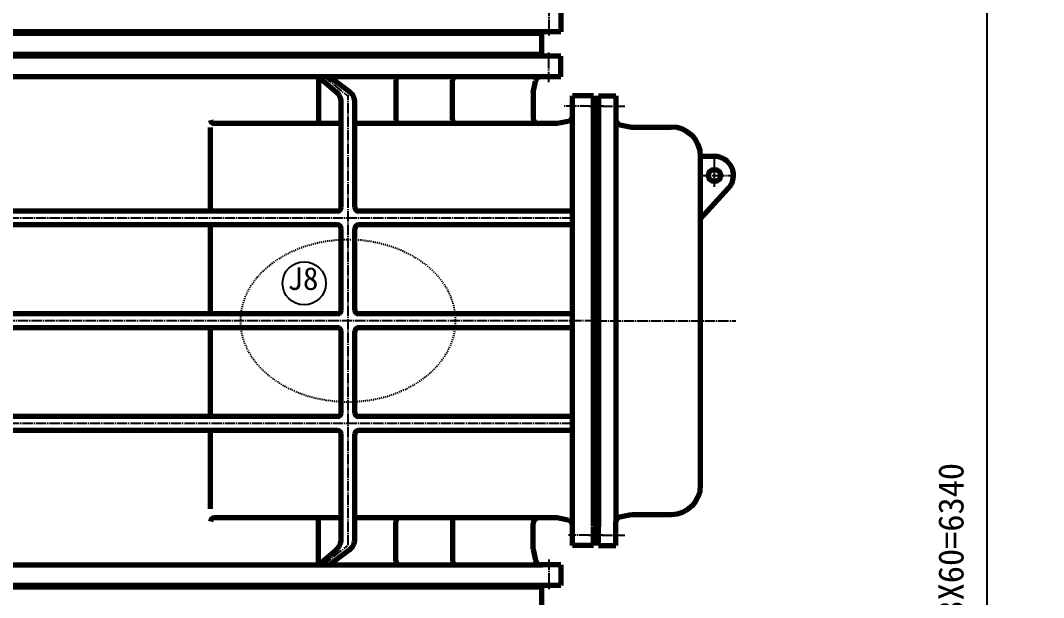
# Model space of a CAD drawing. Header units: millimetres. Extents: x -12040 to 11740, y -16820 to 16820.
# Drawn here: x -5092 to -2135, y -9848 to -8180 of the extents above; entities that cross this region are included whole.
import ezdxf

# ---------------------------------------------------------------- set-up
doc = ezdxf.new("R2010")
doc.units = ezdxf.units.MM
doc.linetypes.add('EB_DASH', pattern=[6, 3, -3])
doc.linetypes.add('EB_DASHDOT', pattern=[39, 30, -3, 3, -3])
for name, color, linetype, lineweight in [('CAXA0', 7, 'Continuous', 70), ('CAXA1', 1, 'EB_DASHDOT', 25), ('CAXA3', 7, 'Continuous', 25), ('CAXA4', 3, 'Continuous', 25)]:
    doc.layers.add(name, color=color, linetype=linetype, lineweight=lineweight)
doc.styles.add('UserTxtStyle1', font='SIMFANG.TTF')
doc.styles.add('UserTxtStyle2', font='SIMFANG.TTF')
doc.styles.add('标准', font='SIMFANG.TTF')
doc.dimstyles.new('标准', dxfattribs={"dimscale": 20, "dimtxt": 3.5, "dimasz": 4, "dimexe": 2, "dimexo": 0, "dimtad": 1, "dimdsep": 46, "dimtxsty": '标准', "dimcen": 0, "dimdle": 6, "dimaunit": 1, "dimazin": 2, "dimtfac": 1, "dimtdec": 3, "dimtmove": 0, "dimatfit": 3, "dimfxl": 0, "dimtolj": 1, "dimtzin": 0, "dimarcsym": 0})

# ---------------------------------------------------------------- blocks, each defined once
blk = doc.blocks.new('CAXBLOCK33', base_point=(-3426.2, -9047.6))
at = {"layer": 'CAXA0'}
for p, q in [((-3421.2, -8397.6), (-3371.2, -8397.6)), ((-3421.2, -8397.6), (-3421.2, -9642.6)), ((-3371.2, -8397.6), (-3371.2, -9628.9)), ((-3426.2, -8457.6), (-3421.2, -8452.6)), ((-3426.2, -9637.6), (-3426.2, -8457.6)), ((-3359.2, -8481), (-3326.2, -8487.6)), ((-3326.2, -8487.6), (-3211.2, -8487.6)), ((-3126.2, -9522.6), (-3126.2, -8572.6)), ((-3086.2, -8572.6), (-3126.2, -8572.6)), ((-3126.2, -8752.6), (-3045.7, -8664.8)), ((-3359.2, -9614.2), (-3326.2, -9607.6)), ((-3326.2, -9607.6), (-3211.2, -9607.6)), ((-3426.2, -9637.6), (-3421.2, -9642.6)), ((-3371.2, -9697.6), (-3371.2, -9628.9)), ((-3421.2, -9697.6), (-3421.2, -9642.6)), ((-3421.2, -9697.6), (-3371.2, -9697.6))]:
    blk.add_line(p, q, dxfattribs=at)
at = {"layer": 'CAXA0', "linetype": 'EB_DASHDOT', "lineweight": 25}
for p, q in [((-3449.4, -8427.6), (-3345.5, -8427.6)), ((-3126.2, -8627.6), (-3035.5, -8627.6)), ((-3449.4, -9667.6), (-3345.5, -9667.6))]:
    blk.add_line(p, q, dxfattribs=at)
at = {"layer": 'CAXA0'}
blk.add_circle((-3086.2, -8627.6), 17.5, dxfattribs=at)
for centre, radius, start, end in [((-3356.2, -8466.3), 15, 180, 258.6901), ((-3211.2, -8572.6), 85, 0, 90), ((-3086.2, -8627.6), 55, 317.4797, 90), ((-3211.2, -9522.6), 85, 270, 360), ((-3356.2, -9628.9), 15, 101.3099, 180)]:
    blk.add_arc(centre, radius, start, end, dxfattribs=at)
at = {"layer": 'CAXA1', "linetype": 'EB_DASHDOT', "lineweight": 25}
blk.add_line((-3426.2, -9047.6), (-3024, -9047.6), dxfattribs=at)
at = {"layer": 'CAXA3', "linetype": 'Continuous', "lineweight": 25}
blk.add_line((-3086.2, -8660.3), (-3086.2, -8572.6), dxfattribs=at)
blk = doc.blocks.new('CAXBLOCK34', base_point=(-5155.2, -9817.6))
at = {"layer": 'CAXA0'}
for p, q in [((-3585.2, -8277.6), (-6725.2, -8277.6)), ((-3580, -8282.6), (-6726.3, -8282.6)), ((-3530.2, -8282.6), (-3580.2, -8282.6)), ((-3530.2, -8342.6), (-3530.2, -8282.6)), ((-3588.1, -8342.6), (-6729.8, -8342.6)), ((-4230.6, -8342.6), (-4230.6, -8477.6)), ((-4230.6, -8342.6), (-4179.5, -8385.6)), ((-4198.9, -8342.6), (-4141.3, -8385.6)), ((-4006.9, -8352.6), (-4006.9, -8467.6)), ((-3843.2, -8467.6), (-3843.2, -8352.6)), ((-3610.2, -8387.6), (-3603.8, -8355.5)), ((-3530.2, -8342.6), (-3588.1, -8342.6)), ((-3610.2, -8387.6), (-3610.2, -8461.6)), ((-4165.2, -8720.6), (-4165.2, -8416.3)), ((-4125.2, -8720.6), (-4125.2, -8417.7)), ((-3436.2, -8397.6), (-3496.2, -8397.6)), ((-3496.2, -9639.7), (-3496.2, -8397.6)), ((-3436.2, -9640.1), (-3436.2, -8397.6)), ((-3431.2, -8457.6), (-3436.2, -8452.6)), ((-4165.7, -8477.6), (-4532.4, -8477.6)), ((-4144.7, -8477.6), (-4145.2, -8477.6)), ((-3594.2, -8477.6), (-4126.5, -8477.6)), ((-3541.2, -8477.6), (-3594.2, -8477.6)), ((-3509.1, -8471.2), (-3541.2, -8477.6)), ((-3431.2, -9637.6), (-3431.2, -8457.6)), ((-4542.4, -8730.6), (-4542.4, -8489.1)), ((-4175.2, -8730.6), (-6135.2, -8730.6)), ((-3496.2, -8730.6), (-4115.2, -8730.6)), ((-4175.2, -8770.6), (-6135.2, -8770.6)), ((-4542.4, -9027.6), (-4542.4, -8770.6)), ((-4165.2, -9017.6), (-4165.2, -8780.6)), ((-4125.2, -9017.6), (-4125.2, -8780.6)), ((-3496.2, -8770.6), (-4115.2, -8770.6)), ((-4175.2, -9027.6), (-5856.3, -9027.6)), ((-3496.2, -9027.6), (-4115.2, -9027.6)), ((-4175.2, -9067.6), (-5856.3, -9067.6)), ((-4542.4, -9324.6), (-4542.4, -9067.6)), ((-3496.2, -9067.6), (-4115.2, -9067.6)), ((-4165.2, -9314.6), (-4165.2, -9077.6)), ((-4125.2, -9314.6), (-4125.2, -9077.6)), ((-4175.2, -9324.6), (-6135.2, -9324.6)), ((-3496.2, -9324.6), (-4115.2, -9324.6)), ((-4175.2, -9364.6), (-6135.2, -9364.6)), ((-4542.4, -9591.6), (-4542.4, -9364.6)), ((-3496.2, -9364.6), (-4115.2, -9364.6)), ((-4165.2, -9679), (-4165.2, -9374.6)), ((-4125.2, -9677.6), (-4125.2, -9374.6)), ((-4165.2, -9617.6), (-4532.4, -9617.6)), ((-4230.6, -9752.6), (-4230.6, -9617.6)), ((-3594.2, -9617.6), (-4125.2, -9617.6)), ((-4006.9, -9742.6), (-4006.9, -9627.6)), ((-3843.2, -9617.6), (-3843.2, -9742.6)), ((-3610.2, -9707.6), (-3610.2, -9633.6)), ((-3541.2, -9617.6), (-3594.2, -9617.6)), ((-3541.2, -9617.6), (-3594.2, -9617.6)), ((-3509.1, -9624.1), (-3541.2, -9617.6)), ((-3431.2, -9637.6), (-3436.2, -9642.6)), ((-3496.2, -9697.6), (-3496.2, -9639.7)), ((-3436.2, -9697.6), (-3436.2, -9642.6)), ((-4230.6, -9752.6), (-4179.5, -9709.6)), ((-4198.9, -9752.6), (-4141.3, -9709.6)), ((-3610.2, -9707.6), (-3603.8, -9739.8)), ((-3436.2, -9697.6), (-3496.2, -9697.6)), ((-6780.2, -9752.6), (-3581.9, -9752.6)), ((-3530.2, -9752.6), (-3588.1, -9752.6)), ((-3530.2, -9752.6), (-3530.2, -9812.6)), ((-3580.2, -9812.6), (-6780.2, -9812.6)), ((-3530.2, -9812.6), (-3580.2, -9812.6)), ((-3585.2, -9817.6), (-6725.2, -9817.6)), ((-3585.2, -9817.6), (-6725.2, -9817.6))]:
    blk.add_line(p, q, dxfattribs=at)
at = {"layer": 'CAXA0', "linetype": 'EB_DASHDOT', "lineweight": 25}
for p, q in [((-3565.2, -8357.7), (-3565.2, -8272.2)), ((-4145.2, -9696.6), (-4145.2, -8395.6)), ((-3406.6, -8427.6), (-3523.1, -8427.6)), ((-3496.2, -8750.6), (-6879.2, -8750.6)), ((-3431.2, -9047.6), (-6879.2, -9047.6)), ((-3496.2, -9344.6), (-6879.2, -9344.6)), ((-3407.9, -9667.6), (-3508.1, -9667.6)), ((-3565.2, -9737.6), (-3565.2, -9823.1))]:
    blk.add_line(p, q, dxfattribs=at)
at = {"layer": 'CAXA0'}
for centre, radius, start, end in [((-3580.2, -8277.6), 5, 180, 270), ((-3996.9, -8352.6), 10, 90, 180), ((-3833.2, -8352.6), 10, 90, 180), ((-3588.1, -8358.6), 16, 90, 168.6901), ((-4205.2, -8416.3), 40, 0, 49.941), ((-4165.2, -8417.7), 40, 0, 53.258), ((-3512.2, -8455.5), 16, 281.3099, 360), ((-4532.4, -8467.6), 10, 180, 270), ((-3996.9, -8467.6), 10, 180, 270), ((-3833.2, -8467.6), 10, 180, 270), ((-3594.2, -8461.6), 16, 180, 270), ((-4175.2, -8720.6), 10, 270, 360), ((-4115.2, -8720.6), 10, 180, 270), ((-4175.2, -8780.6), 10, 0, 90), ((-4115.2, -8780.6), 10, 90, 180), ((-4175.2, -9017.6), 10, 270, 360), ((-4115.2, -9017.6), 10, 180, 270), ((-4175.2, -9077.6), 10, 0, 90), ((-4115.2, -9077.6), 10, 90, 180), ((-4175.2, -9314.6), 10, 270, 360), ((-4115.2, -9314.6), 10, 180, 270), ((-4175.2, -9374.6), 10, 0, 90), ((-4115.2, -9374.6), 10, 90, 180), ((-4532.4, -9627.6), 10, 90, 180), ((-3996.9, -9627.6), 10, 90, 180), ((-3594.2, -9633.6), 16, 90, 180), ((-3512.2, -9639.7), 16, 0, 78.6901), ((-4205.2, -9679), 40, 310.059, 360), ((-4165.2, -9677.6), 40, 306.742, 360), ((-3996.9, -9742.6), 10, 180, 270), ((-3833.2, -9742.6), 10, 180, 270), ((-3588.1, -9736.6), 16, 191.3099, 270), ((-3580.2, -9817.6), 5, 90, 180)]:
    blk.add_arc(centre, radius, start, end, dxfattribs=at)
at = {"layer": 'CAXA0', "linetype": 'EB_DASH', "lineweight": 25}
blk.add_ellipse((-4145.2, -9047.6), major_axis=(310, 0), ratio=0.758065, dxfattribs=at)
at = {"layer": 'CAXA1', "linetype": 'EB_DASHDOT', "lineweight": 25}
for p, q in [((-4217.7, -8340.8), (-4146.5, -8397.2)), ((-4217.7, -9754.5), (-4146.5, -9698.1))]:
    blk.add_line(p, q, dxfattribs=at)
blk = doc.blocks.new('CAXBLOCK36', base_point=(-5155.2, -8217.6))
at = {"layer": 'CAXA0', "linetype": 'EB_DASHDOT', "lineweight": 25}
blk.add_line((-3565.2, -8137.6), (-3565.2, -8223.1), dxfattribs=at)
at = {"layer": 'CAXA0'}
for p, q in [((-3530.2, -8152.6), (-3530.2, -8212.6)), ((-3580.2, -8212.6), (-6780.2, -8212.6)), ((-3585.2, -8217.6), (-6725.2, -8217.6)), ((-3585.2, -8217.6), (-6725.2, -8217.6)), ((-3530.2, -8212.6), (-3580.2, -8212.6))]:
    blk.add_line(p, q, dxfattribs=at)
blk.add_arc((-3580.2, -8217.6), 5, 90, 180, dxfattribs=at)
blk = doc.blocks.new('*CAXBLOCK162163')
at = {"layer": 'CAXA4', "linetype": 'Continuous', "lineweight": 25}
for points in [[(-2299.4, -6677.6), (-2309.4, -6757.6), (-2289.4, -6757.6)], [(-2299.4, -13017.6), (-2309.4, -12937.6), (-2289.4, -12937.6)]]:
    blk.add_hatch(color=0, dxfattribs=at).paths.add_polyline_path(points, flags=0)
at = {"layer": 'CAXA4', "color": 0, "linetype": 'Continuous', "lineweight": 25}
for p, q in [((-3585.2, -6677.6), (-2259.4, -6677.6)), ((-2299.4, -6677.6), (-2299.4, -13017.6)), ((-3585.2, -13017.6), (-2259.4, -13017.6))]:
    blk.add_line(p, q, dxfattribs=at)
at = {"layer": 'CAXA4', "color": 0, "linetype": 'Continuous', "lineweight": 25, "insert": (-2439.4, -10253.1), "char_height": 72.993, "attachment_point": 1, "rotation": 90, "style": 'UserTxtStyle2'}
blk.add_mtext('\\fFangSong_GB2312|b0|i0|p34;4X1540+3X60=6340', dxfattribs=at)
blk = doc.blocks.new('*CAXBLOCK197198')
at = {"layer": 'CAXA4', "linetype": 'Continuous', "lineweight": 25}
for points in [[(-1257, 1042.4), (-1267, 962.4), (-1247, 962.4)], [(-1257, -14137.6), (-1267, -14057.6), (-1247, -14057.6)]]:
    blk.add_hatch(color=0, dxfattribs=at).paths.add_polyline_path(points, flags=0)
at = {"layer": 'CAXA4', "color": 0, "linetype": 'Continuous', "lineweight": 25}
for p, q in [((-3245.2, 1042.4), (-1217, 1042.4)), ((-1257, 1042.4), (-1257, -14137.6)), ((-3425.2, -14137.6), (-1217, -14137.6))]:
    blk.add_line(p, q, dxfattribs=at)
at = {"layer": 'CAXA4', "color": 0, "linetype": 'Continuous', "lineweight": 25, "insert": (-1397, -6674.1), "char_height": 72.993, "attachment_point": 1, "rotation": 90, "style": 'UserTxtStyle2'}
blk.add_mtext('\\fFangSong_GB2312|b0|i0|p34;15180', dxfattribs=at)
blk = doc.blocks.new('*CAXBLOCK265266')
at = {"layer": 'CAXA4', "linetype": 'Continuous', "lineweight": 25}
for points in [[(-693.2, 15782.4), (-703.2, 15702.4), (-683.2, 15702.4)], [(-693.2, -14137.6), (-703.2, -14057.6), (-683.2, -14057.6)]]:
    blk.add_hatch(color=0, dxfattribs=at).paths.add_polyline_path(points, flags=0)
at = {"layer": 'CAXA4', "color": 0, "linetype": 'Continuous', "lineweight": 25}
for p, q in [((-4539.2, 15782.4), (-653.2, 15782.4)), ((-693.2, 15782.4), (-693.2, -14137.6)), ((-3425.2, -14137.6), (-653.2, -14137.6))]:
    blk.add_line(p, q, dxfattribs=at)
at = {"layer": 'CAXA4', "color": 0, "linetype": 'Continuous', "lineweight": 25, "insert": (-833.2, 695.9), "char_height": 72.993, "attachment_point": 1, "rotation": 90, "style": 'UserTxtStyle2'}
blk.add_mtext('\\fFangSong_GB2312|b0|i0|p34;29920', dxfattribs=at)
blk = doc.blocks.new('*CAXBLOCK266267')
at = {"layer": 'CAXA4', "linetype": 'Continuous', "lineweight": 25}
for points in [[(-1731.2, -4667.6), (-1741.2, -4747.6), (-1721.2, -4747.6)], [(-1731.2, -14137.6), (-1741.2, -14057.6), (-1721.2, -14057.6)]]:
    blk.add_hatch(color=0, dxfattribs=at).paths.add_polyline_path(points, flags=0)
at = {"layer": 'CAXA4', "color": 0, "linetype": 'Continuous', "lineweight": 25}
for p, q in [((-3525.2, -4667.6), (-1691.2, -4667.6)), ((-1731.2, -4667.6), (-1731.2, -14137.6)), ((-3425.2, -14137.6), (-1691.2, -14137.6))]:
    blk.add_line(p, q, dxfattribs=at)
at = {"layer": 'CAXA4', "color": 0, "linetype": 'Continuous', "lineweight": 25, "insert": (-1871.2, -9503.7), "char_height": 72.993, "attachment_point": 1, "rotation": 90, "style": 'UserTxtStyle2'}
blk.add_mtext('\\fFangSong_GB2312|b0|i0|p34;9470', dxfattribs=at)

msp = doc.modelspace()

# ---------------------------------------------------------------- linework, layer by layer
at = {"layer": 'CAXA0'}
for p, q in [((-3585.221, -8277.632), (-3585.221, -8217.632)), ((-3585.221, -9877.632), (-3585.221, -9817.632))]:
    msp.add_line(p, q, dxfattribs=at)
at = {"layer": 'CAXA3', "linetype": 'Continuous', "lineweight": 25}
msp.add_circle((-4271.885, -8939.506), 62.437, dxfattribs=at)

# ---------------------------------------------------------------- block references
at = {"layer": 'CAXA0'}
for name, p in [('CAXBLOCK36', (-5155.221, -8217.632)), ('CAXBLOCK34', (-5155.221, -9817.632)), ('CAXBLOCK33', (-3426.221, -9047.632))]:
    msp.add_blockref(name, p, dxfattribs=at)

# ---------------------------------------------------------------- texts
at = {"layer": 'CAXA4', "linetype": 'Continuous', "lineweight": 25, "insert": (-4320.11, -8892.799), "char_height": 65.69343, "attachment_point": 1, "style": 'UserTxtStyle1'}
msp.add_mtext('\\fFangSong_GB2312|b0|i0|p34;J8', dxfattribs=at)

# ---------------------------------------------------------------- dimensions: what is measured, and where the dimension line sits
at = {"layer": 'CAXA4', "linetype": 'Continuous', "lineweight": 25}
for base, p1, p2, text, picture, middle in [((-693.151, 883.856), (-4539.221, 15782.368), (-3425.221, -14137.632), '\\fFangSong_GB2312;29920', '*CAXBLOCK265266', (-783.151, 822.368)), ((-1256.976, -13769.306), (-3245.221, 1042.368), (-3425.221, -14137.632), '\\fFangSong_GB2312;15180', '*CAXBLOCK197198', (-1346.976, -6547.632)), ((-1731.171, -14073.629), (-3525.221, -4667.632), (-3425.221, -14137.632), '\\fFangSong_GB2312;9470', '*CAXBLOCK266267', (-1821.171, -9402.632)), ((-2299.448, -10194.513), (-3585.221, -6677.632), (-3585.221, -13017.632), '\\fFangSong_GB2312;4X1540+3X60=6340', '*CAXBLOCK162163', (-2389.448, -9847.632))]:
    dim = msp.add_linear_dim(base=base, p1=p1, p2=p2, angle=270, text=text, dimstyle='标准', dxfattribs=at)
    dim.commit()
    dim.dimension.update_dxf_attribs({"geometry": picture, "text_midpoint": middle})

doc.saveas('drawing.dxf')
